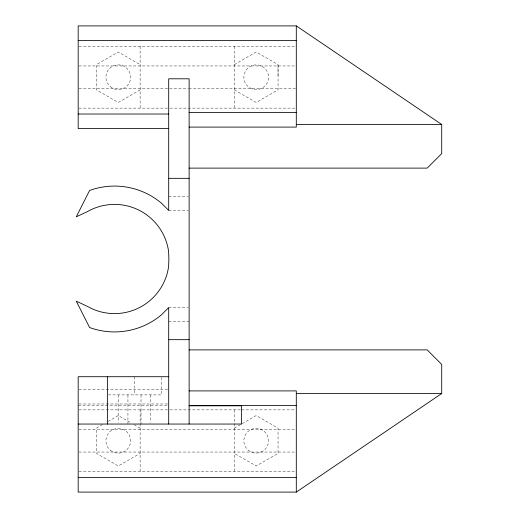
<?xml version="1.0" encoding="UTF-8"?>
<svg xmlns="http://www.w3.org/2000/svg" width="518" height="518" viewBox="0 0 518 518"><rect width="100%" height="100%" fill="white"/><g stroke="black" fill="none" stroke-linecap="round" stroke-linejoin="round"><path stroke-width="0.39" stroke-dasharray="2.59 1.94" d="M234.356 64.614L256.203 52.001L278.056 64.614L278.056 77.234M140.125 89.847L118.279 102.46L96.426 89.847L96.426 64.614L118.279 52.001L140.125 64.614M102.57 424.605L96.426 428.153L96.426 453.386L118.279 465.999L140.125 453.386M108.035 421.451L118.279 415.54L130.568 422.636M234.356 428.153L256.203 415.54L278.056 428.153L278.056 453.386L256.203 465.999L234.356 453.386M78.982 46.329L296.302 46.329M78.989 65.948L295.493 65.948M78.989 88.513L188.047 88.513M188.856 88.513L295.493 88.513M78.982 108.132L169.121 108.132M169.923 108.132L296.302 108.132M168.7 196.503L188.345 196.503M168.7 210.431L188.345 210.431M168.7 307.569L188.345 307.569M168.7 321.497L189.128 321.497M78.989 389.439L167.89 389.439M108.32 394.891L161.428 394.891L161.428 376.715M78.989 403.982L167.89 403.982M78.179 405.795L167.89 405.795M78.982 409.867L169.121 409.867M169.923 409.867L240.792 409.867M241.595 409.867L295.5 409.867M78.989 429.487L295.493 429.487M78.989 452.052L295.493 452.052M78.982 471.671L295.5 471.671M234.356 89.847L256.203 102.46L278.056 89.847L278.056 64.614M133.981 424.605L140.125 428.153M234.356 46.329L234.356 108.132M234.356 409.867L234.356 471.671M150.473 394.891L150.473 422.468M141.019 394.891L141.019 424.048M140.125 46.329L140.125 108.132M140.125 409.867L140.125 471.671M134.479 376.715L134.479 394.891M127.94 394.891L127.94 424.048M118.486 394.891L118.486 422.468M248.258 450.239A12.361 12.361 0 0 0 268.376 442.916A12.361 12.361 0 0 0 251.975 429.157A12.361 12.361 0 0 0 248.258 450.239M110.334 86.7A12.361 12.361 0 0 0 130.452 79.377A12.361 12.361 0 0 0 114.051 65.618A12.361 12.361 0 0 0 110.334 86.7M250.026 87.937A12.361 12.361 0 0 0 268.564 77.234A12.361 12.361 0 0 0 250.026 66.524A12.361 12.361 0 0 0 250.026 87.937M110.334 450.239A12.361 12.361 0 0 0 130.452 442.916A12.361 12.361 0 0 0 114.051 429.157A12.361 12.361 0 0 0 110.334 450.239"/><path stroke-width="0.78" d="M168.7 376.715L78.179 376.715L78.179 492.1L296.302 492.1L441.718 393.512L441.718 364.426L427.175 349.883L189.128 349.883M189.128 168.117L427.175 168.117L441.718 153.574L441.718 124.488L296.302 25.9L78.179 25.9L78.179 128.561L168.7 128.561M78.179 40.443L296.302 40.443M189.128 112.555L296.302 112.555M78.179 114.018L168.7 114.018M296.302 124.488L441.718 124.488M189.128 127.098L296.302 127.098L296.302 25.9M168.7 178.328L189.128 178.328M168.7 339.672L189.128 339.672M189.128 390.902L296.302 390.902L296.302 492.1M296.302 393.512L441.718 393.512M189.128 405.445L296.302 405.445M189.128 405.795L241.582 405.795L241.582 424.048L78.179 424.048M78.179 477.557L296.302 477.557M189.128 424.048L189.128 78.801L168.7 78.801L168.7 210.431L161.409 203.14A72.921 72.921 0 0 0 89.595 190.475L76.282 216.815L87.231 211.713A54.604 54.604 0 0 1 168.305 249.521A83.029 83.029 0 0 1 168.305 268.479A54.604 54.604 0 0 1 87.231 306.287L76.282 301.185L89.595 327.525A72.921 72.921 0 0 0 161.409 314.86L168.7 307.569L168.7 424.048M107.375 376.715L107.375 424.048"/></g></svg>
